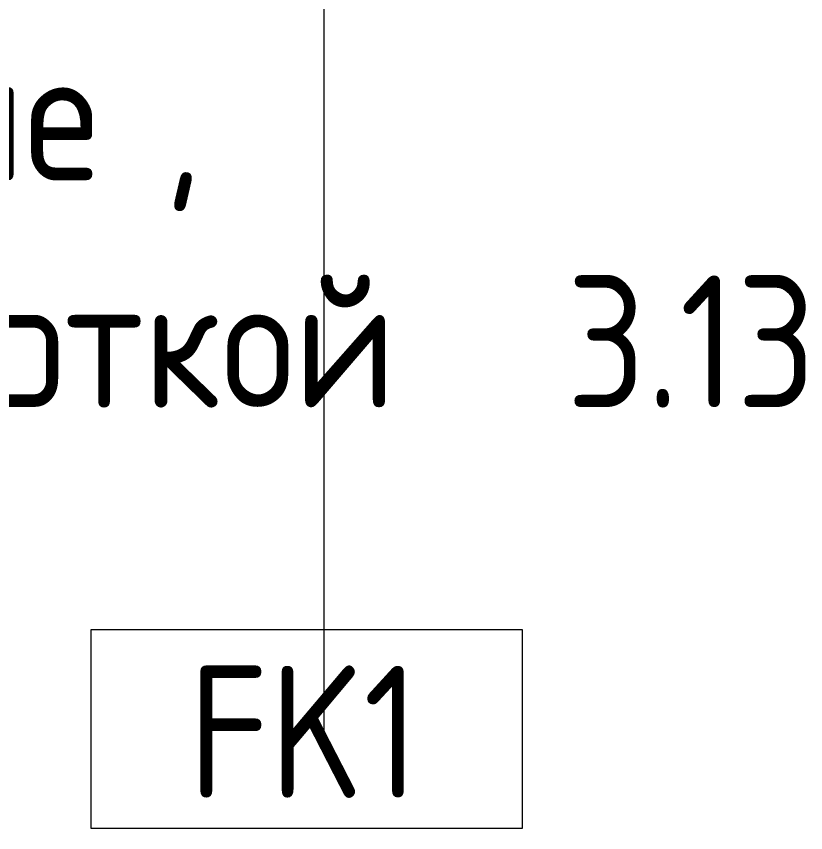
# Model space of a CAD drawing. Header units: millimetres. Extents: x -5426 to 189269, y -8553 to 29000.
# Drawn here: x 32844 to 34039, y 1301 to 2537 of the extents above; entities that cross this region are included whole.
import ezdxf

# ---------------------------------------------------------------- set-up
doc = ezdxf.new("R2010")
doc.units = ezdxf.units.MM
doc.linetypes.add('Осевая', pattern=[3175, 635, -476.25, 1587.5, -476.25])
doc.layers.add('A-WALL-IDEN', color=7, linetype='Continuous', lineweight=9)
doc.layers.add('Оси-2', color=7, linetype='Осевая', lineweight=9)
doc.layers.add('G-ANNO-TEXT-1', color=7, linetype='Continuous', lineweight=9, true_color=0x3c3c3c)
doc.styles.add('GOST Common_1', font='GOST_Common.ttf', dxfattribs={"width": 0.9, "height": 200})

# ---------------------------------------------------------------- blocks, each defined once
blk = doc.blocks.new('М_стена_0001 - Типоразмер_без рамки-25382661-План отделки стен 3 этажа в осях 1-12')
at = {"layer": 'A-WALL-IDEN'}
for p, q in [((3.258, 1.523), (-3.273, 1.523)), ((-3.273, 1.523), (-3.273, -1.477)), ((3.258, -1.477), (3.258, 1.523)), ((-3.273, -1.477), (3.258, -1.477))]:
    blk.add_line(p, q, dxfattribs=at)

msp = doc.modelspace()

# ---------------------------------------------------------------- linework, layer by layer
at = {"layer": 'Оси-2'}
msp.add_line((33310, 339.8), (33310, 24898.1), dxfattribs=at)

# ---------------------------------------------------------------- block references
at = {"layer": 'A-WALL-IDEN', "xscale": 99.99999999999993, "yscale": 99.99999999999993, "zscale": 99.99999999999993}
msp.add_blockref('М_стена_0001 - Типоразмер_без рамки-25382661-План отделки стен 3 этажа в осях 1-12', (33284.6, 1455.3), dxfattribs=at)

# ---------------------------------------------------------------- texts
at = {"layer": 'A-WALL-IDEN', "insert": (33104.4, 1553.3), "char_height": 200, "width": 447.342, "attachment_point": 1, "style": 'GOST Common_1'}
msp.add_mtext('FK1', dxfattribs=at)
at = {"layer": 'G-ANNO-TEXT-1', "char_height": 200, "attachment_point": 1, "style": 'GOST Common_1'}
for s, insert, width in [('стене', (32406.5, 2488.3), 800.886), (', ', (33067.3, 2488.3), 158.734), ('разверткой', (32222, 2144.3), 1630.632), (' 3.13', (33567.4, 2144.3), 555.569)]:
    msp.add_mtext(s, dxfattribs=dict(at, insert=insert, width=width))

doc.saveas('drawing.dxf')
